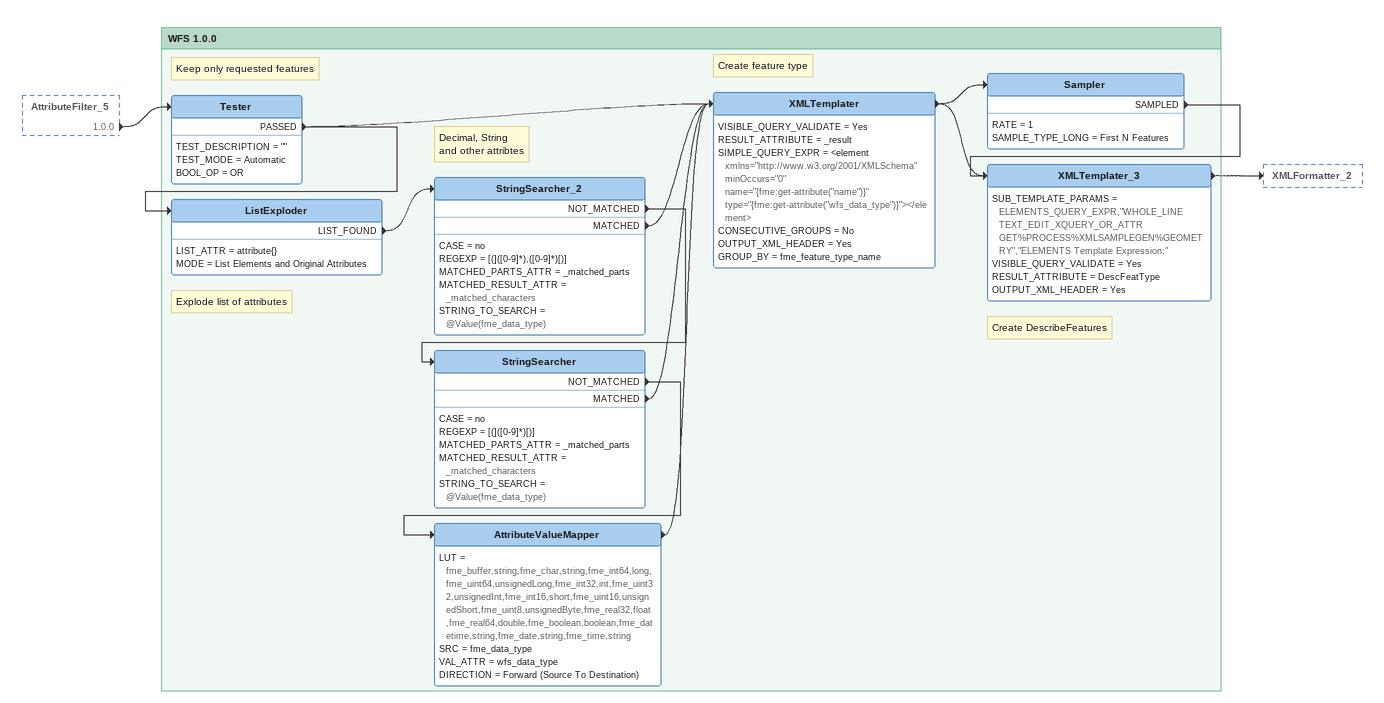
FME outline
AttributeFilter_5 [outside]
    1.0.0 -> Tester

Bookmark: WFS 1.0.0
Note: Keep only requested features
Tester
    TEST_DESCRIPTION = ""
    TEST_MODE = Automatic
    BOOL_OP = OR
    PASSED -> ListExploder
    PASSED -> XMLTemplater
Note: Explode list of attributes
ListExploder
    LIST_ATTR = attribute{}
    MODE = List Elements and Original Attributes
    LIST_FOUND -> StringSearcher_2
Note: Decimal, String / and other attribtes
StringSearcher_2
    CASE = no
    REGEXP = [(]([0-9]*),([0-9]*)[)]
    MATCHED_PARTS_ATTR = _matched_parts
    MATCHED_RESULT_ATTR = _matched_characters
    STRING_TO_SEARCH = @Value(fme_data_type)
    NOT_MATCHED -> StringSearcher
    MATCHED -> XMLTemplater
StringSearcher
    CASE = no
    REGEXP = [(]([0-9]*)[)]
    MATCHED_PARTS_ATTR = _matched_parts
    MATCHED_RESULT_ATTR = _matched_characters
    STRING_TO_SEARCH = @Value(fme_data_type)
    NOT_MATCHED -> AttributeValueMapper
    MATCHED -> XMLTemplater
AttributeValueMapper
    LUT = fme_buffer,string,fme_char,string,fme_int64,long,fme_uint64,unsignedLong,fme_int32,int,fme_uint32,unsignedInt,fme_int16,short,fme_uint16,unsignedShort,fme_uint8,unsignedByte,fme_real32,float,fme_real64,double,fme_boolean,boolean,fme_datetime,string,fme_date,string,fme_time,string
    SRC = fme_data_type
    VAL_ATTR = wfs_data_type
    DIRECTION = Forward (Source To Destination)
    -> XMLTemplater
Note: Create feature type
XMLTemplater
    VISIBLE_QUERY_VALIDATE = Yes
    RESULT_ATTRIBUTE = _result
    SIMPLE_QUERY_EXPR = <element xmlns="http://www.w3.org/2001/XMLSchema" minOccurs="0" name="{fme:get-attribute("name")}" type="{fme:get-attribute("wfs_data_type")}"></element>
    CONSECUTIVE_GROUPS = No
    OUTPUT_XML_HEADER = Yes
    GROUP_BY = fme_feature_type_name
    -> XMLTemplater_3
    -> Sampler
Sampler
    RATE = 1
    SAMPLE_TYPE_LONG = First N Features
    SAMPLED -> XMLTemplater_3
Note: Create DescribeFeatures
XMLTemplater_3
    SUB_TEMPLATE_PARAMS = ELEMENTS_QUERY_EXPR,"WHOLE_LINE TEXT_EDIT_XQUERY_OR_ATTR GET%PROCESS%XMLSAMPLEGEN%GEOMETRY","ELEMENTS Template Expression:"
    VISIBLE_QUERY_VALIDATE = Yes
    RESULT_ATTRIBUTE = DescFeatType
    OUTPUT_XML_HEADER = Yes
    -> XMLFormatter_2
